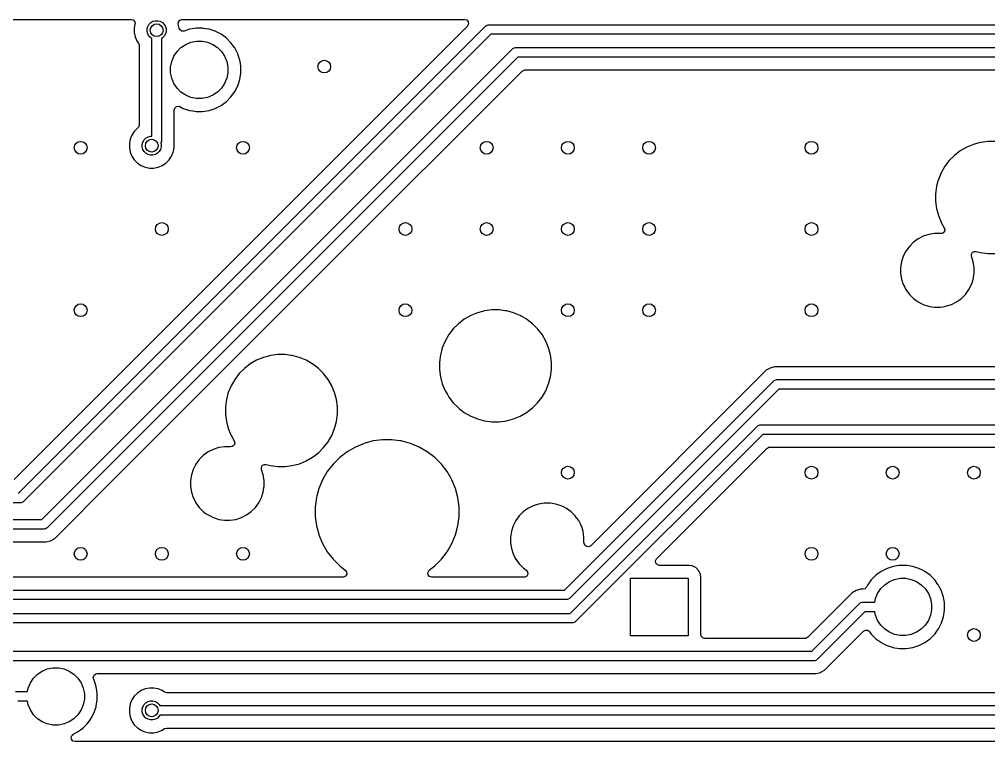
# Model space of a CAD drawing. Extents: x 2.6 to 14.2, y -9.4 to -3.8.
# Drawn here: x 6.308 to 7.501, y -7.462 to -6.572 of the extents above; entities that cross this region are included whole.
import ezdxf

# ---------------------------------------------------------------- set-up
doc = ezdxf.new("R2010")
doc.units = 0
doc.header["$MEASUREMENT"] = 0
doc.layers.add('BLACK', color=7, linetype='CONTINUOUS')

msp = doc.modelspace()

# ---------------------------------------------------------------- linework, layer by layer
at = {"layer": 'BLACK', "linetype": 'CONTINUOUS'}
for p, q in [((5.9816, -6.5724), (6.4453, -6.5724)), ((6.4453, -6.5724), (6.448, -6.5731)), ((6.448, -6.5731), (6.4498, -6.5752)), ((6.4498, -6.5752), (6.4502, -6.5779)), ((6.4696, -6.5763), (6.4722, -6.5747)), ((6.4722, -6.5747), (6.4752, -6.574)), ((6.4752, -6.574), (6.4783, -6.574)), ((6.4783, -6.574), (6.4813, -6.5747)), ((6.4813, -6.5747), (6.484, -6.5763)), ((6.5034, -6.5782), (6.5036, -6.5755)), ((6.5036, -6.5755), (6.5053, -6.5733)), ((6.5053, -6.5733), (6.5079, -6.5724)), ((6.5079, -6.5724), (6.5082, -6.5724)), ((6.5082, -6.5724), (6.856, -6.5724)), ((6.856, -6.5724), (6.8587, -6.5731)), ((6.8587, -6.5731), (6.8605, -6.5752)), ((6.8605, -6.5752), (6.8609, -6.5779)), ((6.8595, -6.5807), (6.3012, -7.1389)), ((6.3063, -7.1561), (6.8819, -6.5806)), ((6.4501, -6.5782), (6.4492, -6.5829)), ((6.4492, -6.5829), (6.4492, -6.5829)), ((6.4492, -6.5829), (6.4492, -6.5884)), ((6.4502, -6.5779), (6.4501, -6.5782)), ((6.4651, -6.5841), (6.4659, -6.5811)), ((6.4651, -6.5872), (6.4651, -6.5841)), ((6.4659, -6.5902), (6.4651, -6.5872)), ((6.4659, -6.5811), (6.4674, -6.5785)), ((6.4674, -6.5785), (6.4696, -6.5763)), ((6.484, -6.5763), (6.4861, -6.5785)), ((6.4861, -6.5785), (6.4877, -6.5811)), ((6.4877, -6.5811), (6.4885, -6.5841)), ((6.4885, -6.5872), (6.4877, -6.5902)), ((6.4885, -6.5841), (6.4885, -6.5872)), ((6.5044, -6.583), (6.5034, -6.5782)), ((6.5056, -6.5854), (6.5044, -6.583)), ((6.5079, -6.5868), (6.5056, -6.5854)), ((6.5107, -6.5867), (6.5079, -6.5868)), ((6.5173, -6.5845), (6.5107, -6.5867)), ((6.5233, -6.5836), (6.5173, -6.5845)), ((6.5173, -6.5845), (6.5173, -6.5845)), ((6.5253, -6.5833), (6.5233, -6.5836)), ((6.5333, -6.5833), (6.5253, -6.5833)), ((6.534, -6.5834), (6.5333, -6.5833)), ((6.5413, -6.5845), (6.534, -6.5834)), ((6.5489, -6.587), (6.5413, -6.5845)), ((6.5539, -6.5895), (6.5489, -6.587)), ((6.8597, -6.5804), (6.8595, -6.5807)), ((6.8609, -6.5779), (6.8597, -6.5804)), ((6.8819, -6.5806), (6.8828, -6.5799)), ((6.8828, -6.5799), (6.884, -6.5794)), ((6.884, -6.5794), (6.8849, -6.579)), ((6.8849, -6.579), (6.886, -6.5789)), ((6.886, -6.5789), (8.3321, -6.5789)), ((6.8885, -6.5907), (6.313, -7.1662)), ((6.4492, -6.5884), (6.4492, -6.5884)), ((6.4492, -6.5884), (6.4492, -6.5884)), ((6.4492, -6.5884), (6.4502, -6.5937)), ((6.4502, -6.5937), (6.4502, -6.5937)), ((6.4502, -6.5937), (6.4523, -6.5987)), ((6.4523, -6.5987), (6.4523, -6.5987)), ((6.4523, -6.5987), (6.4523, -6.5987)), ((6.4523, -6.5987), (6.4541, -6.6014)), ((6.4674, -6.5929), (6.4659, -6.5902)), ((6.4696, -6.595), (6.4674, -6.5929)), ((6.4709, -6.5958), (6.4696, -6.595)), ((6.4709, -6.7162), (6.4709, -6.5958)), ((6.484, -6.595), (6.4827, -6.5958)), ((6.4827, -6.5958), (6.4827, -6.7219)), ((6.4861, -6.5929), (6.484, -6.595)), ((6.4877, -6.5902), (6.4861, -6.5929)), ((6.519, -6.6006), (6.5258, -6.5992)), ((6.5258, -6.5992), (6.5328, -6.5992)), ((6.5328, -6.5992), (6.5396, -6.6006)), ((6.5561, -6.5907), (6.5539, -6.5895)), ((6.5627, -6.5954), (6.5561, -6.5907)), ((6.5561, -6.5907), (6.5561, -6.5907)), ((6.5561, -6.5907), (6.5561, -6.5907)), ((6.5683, -6.6011), (6.5627, -6.5954)), ((8.3297, -6.5907), (6.8885, -6.5907)), ((6.3355, -7.1883), (6.9151, -6.6087)), ((6.4541, -6.6014), (6.4543, -6.6016)), ((6.4543, -6.6016), (6.4551, -6.6043)), ((6.4551, -6.6043), (6.4551, -6.6043)), ((6.4551, -6.6043), (6.4551, -6.7026)), ((6.5019, -6.612), (6.5068, -6.6071)), ((6.5068, -6.6071), (6.5126, -6.6032)), ((6.5126, -6.6032), (6.519, -6.6006)), ((6.5396, -6.6006), (6.546, -6.6032)), ((6.546, -6.6032), (6.5518, -6.6071)), ((6.5518, -6.6071), (6.5567, -6.612)), ((6.5726, -6.6069), (6.5683, -6.6011)), ((6.5731, -6.6076), (6.5726, -6.6069)), ((6.5751, -6.6115), (6.5731, -6.6076)), ((6.5767, -6.6148), (6.5751, -6.6115)), ((6.9151, -6.6087), (6.916, -6.608)), ((6.916, -6.608), (6.9177, -6.6072)), ((6.9177, -6.6072), (6.9181, -6.6071)), ((6.9181, -6.6071), (6.9192, -6.607)), ((6.9192, -6.607), (8.2511, -6.607)), ((6.9217, -6.6188), (6.3421, -7.1983)), ((6.4954, -6.6242), (6.498, -6.6178)), ((6.498, -6.6178), (6.5019, -6.612)), ((6.5567, -6.612), (6.5605, -6.6178)), ((6.5605, -6.6178), (6.5632, -6.6242)), ((6.5776, -6.6175), (6.5767, -6.6148)), ((6.5767, -6.6148), (6.5767, -6.6148)), ((6.5767, -6.6148), (6.5767, -6.6148)), ((6.5792, -6.6225), (6.5776, -6.6175)), ((6.5799, -6.6264), (6.5792, -6.6225)), ((8.2511, -6.6188), (6.9217, -6.6188)), ((6.494, -6.631), (6.4954, -6.6242)), ((6.494, -6.638), (6.494, -6.631)), ((6.5632, -6.6242), (6.5646, -6.631)), ((6.5646, -6.631), (6.5646, -6.638)), ((6.5805, -6.6305), (6.5799, -6.6264)), ((6.5805, -6.6385), (6.5805, -6.6305)), ((6.9268, -6.636), (6.9292, -6.6347)), ((6.9292, -6.6347), (6.9302, -6.6346)), ((6.9302, -6.6346), (8.2425, -6.6346)), ((6.4954, -6.6448), (6.494, -6.638)), ((6.498, -6.6512), (6.4954, -6.6448)), ((6.5632, -6.6448), (6.5605, -6.6512)), ((6.5646, -6.638), (6.5632, -6.6448)), ((6.5767, -6.6541), (6.5792, -6.6465)), ((6.5792, -6.6465), (6.5805, -6.6385)), ((6.6848, -6.8779), (6.9268, -6.636)), ((6.5019, -6.657), (6.498, -6.6512)), ((6.5068, -6.6619), (6.5019, -6.657)), ((6.5567, -6.657), (6.5518, -6.6619)), ((6.5605, -6.6512), (6.5567, -6.657)), ((6.5731, -6.6613), (6.5767, -6.6541)), ((6.5126, -6.6657), (6.5068, -6.6619)), ((6.519, -6.6684), (6.5126, -6.6657)), ((6.5258, -6.6697), (6.519, -6.6684)), ((6.5328, -6.6697), (6.5258, -6.6697)), ((6.5396, -6.6684), (6.5328, -6.6697)), ((6.546, -6.6657), (6.5396, -6.6684)), ((6.5518, -6.6619), (6.546, -6.6657)), ((6.5627, -6.6735), (6.5683, -6.6678)), ((6.5683, -6.6678), (6.5711, -6.664)), ((6.5683, -6.6678), (6.5683, -6.6678)), ((6.5683, -6.6678), (6.5683, -6.6678)), ((6.5711, -6.664), (6.5731, -6.6613)), ((6.4984, -6.6842), (6.4992, -6.6816)), ((6.4992, -6.6816), (6.5013, -6.6797)), ((6.5013, -6.6797), (6.504, -6.6794)), ((6.504, -6.6794), (6.5055, -6.6798)), ((6.5055, -6.6798), (6.5075, -6.6808)), ((6.5075, -6.6808), (6.5096, -6.6819)), ((6.5096, -6.6819), (6.5096, -6.6819)), ((6.5096, -6.6819), (6.5096, -6.6819)), ((6.5096, -6.6819), (6.5124, -6.6828)), ((6.5124, -6.6828), (6.5173, -6.6844)), ((6.5413, -6.6844), (6.5489, -6.6819)), ((6.5489, -6.6819), (6.5561, -6.6783)), ((6.5561, -6.6783), (6.5611, -6.6747)), ((6.5611, -6.6747), (6.5627, -6.6735)), ((6.5627, -6.6735), (6.5627, -6.6735)), ((6.5627, -6.6735), (6.5627, -6.6735)), ((6.4984, -6.7247), (6.4984, -6.6842)), ((6.5173, -6.6844), (6.5213, -6.6851)), ((6.5213, -6.6851), (6.5253, -6.6857)), ((6.5253, -6.6857), (6.5253, -6.6857)), ((6.5253, -6.6857), (6.5333, -6.6857)), ((6.5333, -6.6857), (6.5413, -6.6844)), ((6.5333, -6.6857), (6.5333, -6.6857)), ((6.4532, -6.7064), (6.4493, -6.7103)), ((6.4533, -6.7063), (6.4532, -6.7064)), ((6.4543, -6.7052), (6.4533, -6.7063)), ((6.4551, -6.7026), (6.4543, -6.7052)), ((6.4463, -6.7148), (6.4442, -6.7198)), ((6.4493, -6.7103), (6.4463, -6.7148)), ((6.4463, -6.7148), (6.4463, -6.7148)), ((6.4493, -6.7103), (6.4493, -6.7103)), ((6.4614, -6.7207), (6.4636, -6.7185)), ((6.4636, -6.7185), (6.4662, -6.717)), ((6.4662, -6.717), (6.4692, -6.7162)), ((6.4692, -6.7162), (6.4709, -6.7162)), ((6.4442, -6.7198), (6.4432, -6.7252)), ((6.4432, -6.7252), (6.4432, -6.7252)), ((6.4432, -6.7252), (6.4432, -6.7306)), ((6.4432, -6.7306), (6.4432, -6.7306)), ((6.4432, -6.7306), (6.4432, -6.7306)), ((6.4432, -6.7306), (6.4442, -6.7359)), ((6.4442, -6.7198), (6.4442, -6.7198)), ((6.4591, -6.7263), (6.4599, -6.7234)), ((6.4591, -6.7294), (6.4591, -6.7263)), ((6.4599, -6.7324), (6.4591, -6.7294)), ((6.4599, -6.7234), (6.4614, -6.7207)), ((6.4825, -6.7294), (6.4817, -6.7324)), ((6.4825, -6.7232), (6.482, -6.7244)), ((6.482, -6.7244), (6.4825, -6.7263)), ((6.4826, -6.723), (6.4825, -6.7232)), ((6.4825, -6.7263), (6.4825, -6.7294)), ((6.4827, -6.7219), (6.4826, -6.723)), ((6.498, -6.7324), (6.4983, -6.7306)), ((6.4983, -6.7257), (6.4984, -6.725)), ((6.4983, -6.7306), (6.4983, -6.7257)), ((6.4984, -6.725), (6.4984, -6.7247)), ((6.4984, -6.725), (6.4984, -6.725)), ((7.4743, -6.7298), (7.4664, -6.7343)), ((7.4826, -6.7263), (7.4743, -6.7298)), ((7.4743, -6.7298), (7.4743, -6.7298)), ((7.4892, -6.7245), (7.4826, -6.7263)), ((7.4913, -6.724), (7.4892, -6.7245)), ((7.4918, -6.7239), (7.4913, -6.724)), ((7.5003, -6.7228), (7.4918, -6.7239)), ((7.5093, -6.7228), (7.5003, -6.7228)), ((7.5003, -6.7228), (7.5003, -6.7228)), ((6.4442, -6.7359), (6.4442, -6.7359)), ((6.4442, -6.7359), (6.4463, -6.7409)), ((6.4463, -6.7409), (6.4463, -6.7409)), ((6.4463, -6.7409), (6.4493, -6.7455)), ((6.4614, -6.7351), (6.4599, -6.7324)), ((6.4636, -6.7372), (6.4614, -6.7351)), ((6.4662, -6.7388), (6.4636, -6.7372)), ((6.4692, -6.7396), (6.4662, -6.7388)), ((6.4723, -6.7396), (6.4692, -6.7396)), ((6.4753, -6.7388), (6.4723, -6.7396)), ((6.478, -6.7372), (6.4753, -6.7388)), ((6.4801, -6.7351), (6.478, -6.7372)), ((6.4817, -6.7324), (6.4801, -6.7351)), ((6.4922, -6.7455), (6.4952, -6.7409)), ((6.4952, -6.7409), (6.4973, -6.7359)), ((6.4973, -6.7359), (6.498, -6.7324)), ((7.4593, -6.7398), (7.4529, -6.7462)), ((7.4664, -6.7343), (7.4593, -6.7398)), ((6.4493, -6.7455), (6.4493, -6.7455)), ((6.4493, -6.7455), (6.4532, -6.7493)), ((6.4532, -6.7493), (6.4532, -6.7493)), ((6.4532, -6.7493), (6.4577, -6.7523)), ((6.4577, -6.7523), (6.4577, -6.7523)), ((6.4577, -6.7523), (6.4625, -6.7543)), ((6.4625, -6.7543), (6.4627, -6.7544)), ((6.4627, -6.7544), (6.4627, -6.7544)), ((6.4627, -6.7544), (6.4627, -6.7544)), ((6.4627, -6.7544), (6.4681, -6.7554)), ((6.4735, -6.7554), (6.4781, -6.7545)), ((6.4781, -6.7545), (6.4788, -6.7544)), ((6.4788, -6.7544), (6.4827, -6.7528)), ((6.4827, -6.7528), (6.4838, -6.7523)), ((6.4838, -6.7523), (6.4883, -6.7493)), ((6.4838, -6.7523), (6.4838, -6.7523)), ((6.4838, -6.7523), (6.4838, -6.7523)), ((6.4883, -6.7493), (6.4922, -6.7455)), ((7.4474, -6.7533), (7.4429, -6.7612)), ((7.4529, -6.7462), (7.4474, -6.7533)), ((6.4681, -6.7554), (6.4681, -6.7554)), ((6.4681, -6.7554), (6.4735, -6.7554)), ((7.4429, -6.7612), (7.4394, -6.7695)), ((7.4429, -6.7612), (7.4429, -6.7612)), ((7.4371, -6.7782), (7.4359, -6.7872)), ((7.4377, -6.776), (7.4371, -6.7782)), ((7.4371, -6.7782), (7.4371, -6.7782)), ((7.4389, -6.7715), (7.4377, -6.776)), ((7.4394, -6.7695), (7.4389, -6.7715)), ((7.4359, -6.7872), (7.4359, -6.7962)), ((7.4359, -6.7962), (7.4367, -6.8024)), ((7.4367, -6.8024), (7.4371, -6.8052)), ((7.4371, -6.8052), (7.4394, -6.8138)), ((7.4394, -6.8138), (7.4394, -6.8139)), ((7.4394, -6.8139), (7.4429, -6.8222)), ((7.4429, -6.8222), (7.4429, -6.8222)), ((7.4429, -6.8222), (7.443, -6.8225)), ((7.443, -6.8225), (7.4467, -6.8289)), ((7.4276, -6.8373), (7.4208, -6.8395)), ((7.4346, -6.8362), (7.4276, -6.8373)), ((7.4418, -6.8362), (7.4346, -6.8362)), ((7.4346, -6.8362), (7.4346, -6.8362)), ((7.442, -6.8362), (7.4418, -6.8362)), ((7.4418, -6.8362), (7.4418, -6.8362)), ((7.4443, -6.8359), (7.442, -6.8362)), ((7.442, -6.8362), (7.442, -6.8362)), ((7.4465, -6.8342), (7.4443, -6.8359)), ((7.4474, -6.8316), (7.4465, -6.8342)), ((7.4467, -6.8289), (7.4474, -6.8316)), ((7.4087, -6.8469), (7.4037, -6.852)), ((7.4145, -6.8428), (7.4087, -6.8469)), ((7.4087, -6.8469), (7.4087, -6.8469)), ((7.4208, -6.8395), (7.4145, -6.8428)), ((7.4208, -6.8395), (7.4208, -6.8395)), ((7.3995, -6.8578), (7.3962, -6.8641)), ((7.4037, -6.852), (7.3995, -6.8578)), ((7.4037, -6.852), (7.4037, -6.852)), ((7.4802, -6.8615), (7.4816, -6.8592)), ((7.4802, -6.8643), (7.4802, -6.8615)), ((7.4816, -6.8592), (7.484, -6.858)), ((7.484, -6.858), (7.4861, -6.858)), ((7.4861, -6.858), (7.4913, -6.8594)), ((7.4913, -6.8594), (7.5003, -6.8606)), ((7.5003, -6.8606), (7.5003, -6.8606)), ((7.5003, -6.8606), (7.5093, -6.8606)), ((7.394, -6.8709), (7.3929, -6.8779)), ((7.3962, -6.8641), (7.394, -6.8709)), ((7.3962, -6.8641), (7.3962, -6.8641)), ((7.4805, -6.8651), (7.4802, -6.8643)), ((7.4824, -6.8709), (7.4805, -6.8651)), ((7.4835, -6.8779), (7.4824, -6.8709)), ((6.4225, -7.1403), (6.6848, -6.8779)), ((7.3929, -6.8779), (7.3929, -6.8851)), ((7.3929, -6.8851), (7.394, -6.8921)), ((7.4831, -6.8877), (7.4835, -6.8851)), ((7.4835, -6.8851), (7.4835, -6.8779)), ((7.394, -6.8921), (7.3962, -6.8989)), ((7.4802, -6.8989), (7.4817, -6.8942)), ((7.4817, -6.8942), (7.4824, -6.8921)), ((7.4824, -6.8921), (7.4831, -6.8877)), ((7.3962, -6.8989), (7.3962, -6.8989)), ((7.3962, -6.8989), (7.3976, -6.9015)), ((7.3976, -6.9015), (7.399, -6.9044)), ((7.399, -6.9044), (7.3995, -6.9052)), ((7.3995, -6.9052), (7.4037, -6.911)), ((7.4728, -6.911), (7.4769, -6.9052)), ((7.4769, -6.9052), (7.4802, -6.8989)), ((7.4802, -6.8989), (7.4802, -6.8989)), ((7.4037, -6.911), (7.4037, -6.911)), ((7.4037, -6.911), (7.4087, -6.916)), ((7.4087, -6.916), (7.4087, -6.916)), ((7.4087, -6.916), (7.4134, -6.9195)), ((7.4134, -6.9195), (7.4145, -6.9202)), ((7.4145, -6.9202), (7.4176, -6.9218)), ((7.4176, -6.9218), (7.4208, -6.9235)), ((7.4556, -6.9235), (7.4619, -6.9202)), ((7.4619, -6.9202), (7.4677, -6.916)), ((7.4677, -6.916), (7.4728, -6.911)), ((6.8718, -6.9336), (6.8635, -6.9371)), ((6.8781, -6.9319), (6.8718, -6.9336)), ((6.8805, -6.9313), (6.8781, -6.9319)), ((6.881, -6.9312), (6.8805, -6.9313)), ((6.8895, -6.9301), (6.881, -6.9312)), ((6.8985, -6.9301), (6.8895, -6.9301)), ((6.8895, -6.9301), (6.8895, -6.9301)), ((6.906, -6.9311), (6.8985, -6.9301)), ((6.8985, -6.9301), (6.8985, -6.9301)), ((6.9075, -6.9313), (6.906, -6.9311)), ((6.9149, -6.9333), (6.9075, -6.9313)), ((6.9162, -6.9336), (6.9149, -6.9333)), ((6.9245, -6.9371), (6.9162, -6.9336)), ((7.4208, -6.9235), (7.4208, -6.9235)), ((7.4208, -6.9235), (7.4217, -6.9238)), ((7.4217, -6.9238), (7.4276, -6.9257)), ((7.4276, -6.9257), (7.4309, -6.9262)), ((7.4309, -6.9262), (7.4346, -6.9268)), ((7.4346, -6.9268), (7.4346, -6.9268)), ((7.4346, -6.9268), (7.4418, -6.9268)), ((7.4418, -6.9268), (7.4452, -6.9263)), ((7.4452, -6.9263), (7.4488, -6.9257)), ((7.4488, -6.9257), (7.4556, -6.9235)), ((6.8556, -6.9416), (6.8485, -6.9471)), ((6.8635, -6.9371), (6.8556, -6.9416)), ((6.8635, -6.9371), (6.8635, -6.9371)), ((6.9257, -6.9377), (6.9245, -6.9371)), ((6.9245, -6.9371), (6.9245, -6.9371)), ((6.9318, -6.9413), (6.9257, -6.9377)), ((6.9324, -6.9416), (6.9318, -6.9413)), ((6.9395, -6.9471), (6.9324, -6.9416)), ((6.8421, -6.9535), (6.8366, -6.9606)), ((6.8485, -6.9471), (6.8421, -6.9535)), ((6.9459, -6.9535), (6.9395, -6.9471)), ((6.9395, -6.9471), (6.9395, -6.9471)), ((6.9462, -6.9538), (6.9459, -6.9535)), ((6.9459, -6.9535), (6.9459, -6.9535)), ((6.9459, -6.9535), (6.9459, -6.9535)), ((6.9514, -6.9606), (6.9462, -6.9538)), ((6.8321, -6.9685), (6.8286, -6.9768)), ((6.8366, -6.9606), (6.8321, -6.9685)), ((6.8321, -6.9685), (6.8321, -6.9685)), ((6.9559, -6.9685), (6.9514, -6.9606)), ((6.9514, -6.9606), (6.9514, -6.9606)), ((6.9514, -6.9606), (6.9514, -6.9606)), ((6.9571, -6.9713), (6.9559, -6.9685)), ((6.9559, -6.9685), (6.9559, -6.9685)), ((6.9559, -6.9685), (6.9559, -6.9685)), ((6.8276, -6.9805), (6.8263, -6.9855)), ((6.8286, -6.9768), (6.8276, -6.9805)), ((6.9594, -6.9768), (6.9571, -6.9713)), ((6.9617, -6.9855), (6.9594, -6.9768)), ((6.5999, -6.9921), (6.5921, -6.9967)), ((6.6082, -6.9887), (6.5999, -6.9921)), ((6.5999, -6.9921), (6.5999, -6.9921)), ((6.6133, -6.9873), (6.6082, -6.9887)), ((6.617, -6.9863), (6.6133, -6.9873)), ((6.6174, -6.9863), (6.617, -6.9863)), ((6.6259, -6.9852), (6.6174, -6.9863)), ((6.635, -6.9852), (6.6259, -6.9852)), ((6.6259, -6.9852), (6.6259, -6.9852)), ((6.6422, -6.9861), (6.635, -6.9852)), ((6.635, -6.9852), (6.635, -6.9852)), ((6.6439, -6.9863), (6.6422, -6.9861)), ((6.6524, -6.9886), (6.6439, -6.9863)), ((6.6526, -6.9887), (6.6524, -6.9886)), ((6.661, -6.9921), (6.6526, -6.9887)), ((6.665, -6.9945), (6.661, -6.9921)), ((6.661, -6.9921), (6.661, -6.9921)), ((6.8263, -6.9855), (6.8251, -6.9945)), ((6.8263, -6.9855), (6.8263, -6.9855)), ((6.8263, -6.9855), (6.8263, -6.9855)), ((6.9629, -6.9945), (6.9617, -6.9855)), ((6.5849, -7.0022), (6.5785, -7.0085)), ((6.5921, -6.9967), (6.5849, -7.0022)), ((6.6651, -6.9945), (6.665, -6.9945)), ((6.6684, -6.9964), (6.6651, -6.9945)), ((6.6688, -6.9967), (6.6684, -6.9964)), ((6.6708, -6.9982), (6.6688, -6.9967)), ((6.676, -7.0022), (6.6708, -6.9982)), ((6.6824, -7.0085), (6.676, -7.0022)), ((6.676, -7.0022), (6.676, -7.0022)), ((6.676, -7.0022), (6.676, -7.0022)), ((6.8251, -6.9945), (6.8251, -7.0035)), ((6.8251, -7.0035), (6.826, -7.0104)), ((6.9617, -7.0125), (6.9629, -7.0035)), ((6.9629, -7.0035), (6.9629, -6.9945)), ((7.2274, -7.0045), (7.0114, -7.2205)), ((7.2323, -7.0017), (7.2274, -7.0045)), ((7.2274, -7.0045), (7.2274, -7.0045)), ((7.2337, -7.0013), (7.2323, -7.0017)), ((7.2378, -7.0002), (7.2337, -7.0013)), ((7.5852, -7.0002), (7.2378, -7.0002)), ((6.573, -7.0157), (6.5685, -7.0235)), ((6.5785, -7.0085), (6.573, -7.0157)), ((6.6833, -7.0098), (6.6824, -7.0085)), ((6.6824, -7.0085), (6.6824, -7.0085)), ((6.6824, -7.0085), (6.6824, -7.0085)), ((6.6879, -7.0157), (6.6833, -7.0098)), ((6.6924, -7.0235), (6.6879, -7.0157)), ((6.6879, -7.0157), (6.6879, -7.0157)), ((6.6879, -7.0157), (6.6879, -7.0157)), ((6.826, -7.0104), (6.8263, -7.0125)), ((6.8263, -7.0125), (6.8281, -7.0194)), ((6.9594, -7.0212), (6.9617, -7.0125)), ((7.2365, -7.0177), (7.2374, -7.0169)), ((7.2374, -7.0169), (7.2392, -7.0162)), ((7.2392, -7.0162), (7.2395, -7.0161)), ((7.2395, -7.0161), (7.2407, -7.016)), ((7.2407, -7.016), (9.8886, -7.016)), ((6.5685, -7.0235), (6.565, -7.0319)), ((6.5685, -7.0235), (6.5685, -7.0235)), ((6.6926, -7.0241), (6.6924, -7.0235)), ((6.6924, -7.0235), (6.6924, -7.0235)), ((6.6924, -7.0235), (6.6924, -7.0235)), ((6.6958, -7.0319), (6.6926, -7.0241)), ((6.8281, -7.0194), (6.8286, -7.0212)), ((6.8286, -7.0212), (6.8321, -7.0296)), ((6.9559, -7.0296), (6.9594, -7.0212)), ((6.979, -7.2751), (7.2365, -7.0177)), ((7.2431, -7.0278), (6.9857, -7.2852)), ((9.8861, -7.0278), (7.2431, -7.0278)), ((6.5627, -7.0406), (6.5615, -7.0496)), ((6.5642, -7.0349), (6.5627, -7.0404)), ((6.5627, -7.0404), (6.5627, -7.0406)), ((6.5627, -7.0406), (6.5627, -7.0406)), ((6.565, -7.0319), (6.5642, -7.0349)), ((6.6982, -7.0406), (6.6958, -7.0319)), ((6.6994, -7.0496), (6.6982, -7.0406)), ((6.8321, -7.0296), (6.8321, -7.0296)), ((6.8321, -7.0296), (6.8324, -7.0301)), ((6.8324, -7.0301), (6.8349, -7.0345)), ((6.8349, -7.0345), (6.8366, -7.0374)), ((6.8366, -7.0374), (6.8421, -7.0445)), ((6.9459, -7.0445), (6.9514, -7.0374)), ((6.9514, -7.0374), (6.9559, -7.0296)), ((6.5615, -7.0496), (6.5615, -7.0586)), ((6.6994, -7.0586), (6.6994, -7.0496)), ((6.8421, -7.0445), (6.8421, -7.0445)), ((6.8421, -7.0445), (6.8485, -7.0509)), ((6.8485, -7.0509), (6.8485, -7.0509)), ((6.8485, -7.0509), (6.8485, -7.0509)), ((6.8485, -7.0509), (6.8494, -7.0516)), ((6.8494, -7.0516), (6.8556, -7.0564)), ((6.9324, -7.0564), (6.9395, -7.0509)), ((6.9395, -7.0509), (6.9459, -7.0445)), ((6.9395, -7.0509), (6.9395, -7.0509)), ((6.9395, -7.0509), (6.9395, -7.0509)), ((6.9459, -7.0445), (6.9459, -7.0445)), ((6.9459, -7.0445), (6.9459, -7.0445)), ((6.5615, -7.0586), (6.5623, -7.0646)), ((6.5623, -7.0646), (6.5627, -7.0676)), ((6.6982, -7.0676), (6.6994, -7.0586)), ((6.8556, -7.0564), (6.8556, -7.0564)), ((6.8556, -7.0564), (6.8556, -7.0564)), ((6.8556, -7.0564), (6.8635, -7.061)), ((6.8635, -7.061), (6.8635, -7.061)), ((6.8635, -7.061), (6.8635, -7.061)), ((6.8635, -7.061), (6.8671, -7.0624)), ((6.8671, -7.0624), (6.8718, -7.0644)), ((6.8718, -7.0644), (6.8805, -7.0667)), ((6.9075, -7.0667), (6.9162, -7.0644)), ((6.9162, -7.0644), (6.9245, -7.061)), ((6.9245, -7.061), (6.9324, -7.0564)), ((6.5627, -7.0676), (6.565, -7.076)), ((6.565, -7.076), (6.565, -7.0763)), ((6.565, -7.0763), (6.5685, -7.0846)), ((6.6924, -7.0846), (6.6958, -7.0763)), ((6.6958, -7.0763), (6.6982, -7.0676)), ((6.8805, -7.0667), (6.8895, -7.0679)), ((6.8895, -7.0679), (6.8895, -7.0679)), ((6.8895, -7.0679), (6.8985, -7.0679)), ((6.8985, -7.0679), (6.9075, -7.0667)), ((6.8985, -7.0679), (6.8985, -7.0679)), ((6.9861, -7.3038), (7.2166, -7.0733)), ((7.2166, -7.0733), (7.2175, -7.0726)), ((7.2175, -7.0726), (7.2188, -7.072)), ((7.2188, -7.072), (7.2196, -7.0717)), ((7.2196, -7.0717), (7.2208, -7.0716)), ((7.2208, -7.0716), (8.2499, -7.0716)), ((6.5685, -7.0846), (6.5685, -7.0846)), ((6.5685, -7.0846), (6.5693, -7.086)), ((6.5693, -7.086), (6.5724, -7.0913)), ((6.6879, -7.0924), (6.6924, -7.0846)), ((7.2232, -7.0834), (6.9927, -7.3139)), ((8.2499, -7.0834), (7.2232, -7.0834)), ((6.5532, -7.0997), (6.5464, -7.1019)), ((6.5603, -7.0986), (6.5532, -7.0997)), ((6.5674, -7.0986), (6.5603, -7.0986)), ((6.5603, -7.0986), (6.5603, -7.0986)), ((6.5676, -7.0986), (6.5674, -7.0986)), ((6.5674, -7.0986), (6.5674, -7.0986)), ((6.5699, -7.0983), (6.5676, -7.0986)), ((6.5676, -7.0986), (6.5676, -7.0986)), ((6.5721, -7.0966), (6.5699, -7.0983)), ((6.573, -7.094), (6.5721, -7.0966)), ((6.5724, -7.0913), (6.573, -7.094)), ((6.676, -7.106), (6.6824, -7.0996)), ((6.6824, -7.0996), (6.6879, -7.0924)), ((6.6824, -7.0996), (6.6824, -7.0996)), ((6.6824, -7.0996), (6.6824, -7.0996)), ((6.7215, -7.099), (6.7115, -7.1048)), ((6.7322, -7.0945), (6.7215, -7.099)), ((6.7215, -7.099), (6.7215, -7.099)), ((6.7391, -7.0927), (6.7322, -7.0945)), ((6.7322, -7.0945), (6.7322, -7.0945)), ((6.7435, -7.0915), (6.7391, -7.0927)), ((6.744, -7.0914), (6.7435, -7.0915)), ((6.755, -7.09), (6.744, -7.0914)), ((6.7666, -7.09), (6.755, -7.09)), ((6.755, -7.09), (6.755, -7.09)), ((6.7762, -7.0913), (6.7666, -7.09)), ((6.7666, -7.09), (6.7666, -7.09)), ((6.7781, -7.0915), (6.7762, -7.0913)), ((6.7893, -7.0945), (6.7781, -7.0915)), ((6.8001, -7.099), (6.7893, -7.0945)), ((6.7893, -7.0945), (6.7893, -7.0945)), ((6.7893, -7.0945), (6.7893, -7.0945)), ((6.8101, -7.1048), (6.8001, -7.099)), ((6.8001, -7.099), (6.8001, -7.099)), ((7.1572, -7.1717), (7.2283, -7.1006)), ((7.2283, -7.1006), (7.2307, -7.0993)), ((7.2307, -7.0993), (7.2318, -7.0992)), ((7.2318, -7.0992), (8.2414, -7.0992)), ((6.5343, -7.1093), (6.5293, -7.1144)), ((6.5401, -7.1051), (6.5343, -7.1093)), ((6.5343, -7.1093), (6.5343, -7.1093)), ((6.5464, -7.1019), (6.5401, -7.1051)), ((6.5464, -7.1019), (6.5464, -7.1019)), ((6.661, -7.116), (6.6688, -7.1115)), ((6.6688, -7.1115), (6.676, -7.106)), ((6.676, -7.106), (6.676, -7.106)), ((6.676, -7.106), (6.676, -7.106)), ((6.7022, -7.1118), (6.694, -7.1201)), ((6.7115, -7.1048), (6.7022, -7.1118)), ((6.7022, -7.1118), (6.7022, -7.1118)), ((6.8193, -7.1118), (6.8101, -7.1048)), ((6.8275, -7.1201), (6.8193, -7.1118)), ((6.8193, -7.1118), (6.8193, -7.1118)), ((6.5251, -7.1201), (6.5219, -7.1265)), ((6.5293, -7.1144), (6.5251, -7.1201)), ((6.5293, -7.1144), (6.5293, -7.1144)), ((6.6058, -7.1239), (6.6072, -7.1215)), ((6.6059, -7.1266), (6.6058, -7.1239)), ((6.6072, -7.1215), (6.6097, -7.1203)), ((6.6097, -7.1203), (6.6118, -7.1204)), ((6.6118, -7.1204), (6.617, -7.1218)), ((6.617, -7.1218), (6.6259, -7.123)), ((6.6259, -7.123), (6.6259, -7.123)), ((6.6259, -7.123), (6.635, -7.123)), ((6.635, -7.123), (6.6439, -7.1218)), ((6.635, -7.123), (6.635, -7.123)), ((6.6439, -7.1218), (6.6526, -7.1195)), ((6.6526, -7.1195), (6.661, -7.116)), ((6.694, -7.1201), (6.687, -7.1293)), ((6.694, -7.1201), (6.694, -7.1201)), ((6.8346, -7.1293), (6.8275, -7.1201)), ((6.8275, -7.1201), (6.8275, -7.1201)), ((6.5196, -7.1333), (6.5185, -7.1403)), ((6.5219, -7.1265), (6.5196, -7.1333)), ((6.5219, -7.1265), (6.5219, -7.1265)), ((6.608, -7.1333), (6.6059, -7.1266)), ((6.6091, -7.1403), (6.608, -7.1333)), ((6.687, -7.1293), (6.6812, -7.1393)), ((6.8394, -7.1376), (6.8346, -7.1293)), ((6.3513, -7.2115), (6.4225, -7.1403)), ((6.5185, -7.1403), (6.5185, -7.1474)), ((6.5185, -7.1474), (6.5196, -7.1545)), ((6.608, -7.1545), (6.6089, -7.1488)), ((6.6089, -7.1488), (6.6091, -7.1474)), ((6.6091, -7.1474), (6.6091, -7.1403)), ((6.6812, -7.1393), (6.6767, -7.1501)), ((6.6812, -7.1393), (6.6812, -7.1393)), ((6.8404, -7.1393), (6.8394, -7.1376)), ((6.8449, -7.1501), (6.8404, -7.1393)), ((6.5196, -7.1545), (6.5219, -7.1613)), ((6.6058, -7.1613), (6.608, -7.1545)), ((6.6742, -7.1594), (6.6737, -7.1613)), ((6.6767, -7.1501), (6.6742, -7.1594)), ((6.6767, -7.1501), (6.6767, -7.1501)), ((6.8479, -7.1613), (6.8449, -7.1501)), ((6.3088, -7.1679), (5.0638, -7.1679)), ((6.3099, -7.1678), (6.3088, -7.1679)), ((6.3108, -7.1675), (6.3099, -7.1678)), ((6.3121, -7.1669), (6.3108, -7.1675)), ((6.313, -7.1662), (6.3121, -7.1669)), ((6.5219, -7.1613), (6.5219, -7.1613)), ((6.5219, -7.1613), (6.5237, -7.1649)), ((6.5237, -7.1649), (6.5247, -7.1668)), ((6.5247, -7.1668), (6.5251, -7.1676)), ((6.5251, -7.1676), (6.5293, -7.1734)), ((6.5984, -7.1734), (6.6026, -7.1676)), ((6.6026, -7.1676), (6.6058, -7.1613)), ((6.6737, -7.1613), (6.6722, -7.1728)), ((6.6737, -7.1613), (6.6737, -7.1613)), ((6.8494, -7.1728), (6.8479, -7.1613)), ((6.9404, -7.1714), (6.934, -7.1746)), ((6.9471, -7.1692), (6.9404, -7.1714)), ((6.9404, -7.1714), (6.9404, -7.1714)), ((6.9542, -7.168), (6.9471, -7.1692)), ((6.9613, -7.168), (6.9542, -7.168)), ((6.9542, -7.168), (6.9542, -7.168)), ((6.9684, -7.1692), (6.9613, -7.168)), ((6.9613, -7.168), (6.9613, -7.168)), ((6.9751, -7.1714), (6.9684, -7.1692)), ((6.9787, -7.1732), (6.9751, -7.1714)), ((6.9751, -7.1714), (6.9751, -7.1714)), ((7.0926, -7.2364), (7.1572, -7.1717)), ((6.5293, -7.1734), (6.5293, -7.1734)), ((6.5293, -7.1734), (6.5343, -7.1784)), ((6.5343, -7.1784), (6.5343, -7.1784)), ((6.5343, -7.1784), (6.538, -7.1811)), ((6.538, -7.1811), (6.5401, -7.1826)), ((6.5401, -7.1826), (6.5434, -7.1843)), ((6.5434, -7.1843), (6.5464, -7.1859)), ((6.5812, -7.1859), (6.5876, -7.1826)), ((6.5876, -7.1826), (6.5933, -7.1784)), ((6.5933, -7.1784), (6.5984, -7.1734)), ((6.6722, -7.1728), (6.6722, -7.1844)), ((6.6722, -7.1844), (6.673, -7.1906)), ((6.8479, -7.1959), (6.8494, -7.1844)), ((6.8494, -7.1844), (6.8494, -7.1728)), ((6.9232, -7.1838), (6.919, -7.1896)), ((6.9282, -7.1788), (6.9232, -7.1838)), ((6.9232, -7.1838), (6.9232, -7.1838)), ((6.934, -7.1746), (6.9282, -7.1788)), ((6.9282, -7.1788), (6.9282, -7.1788)), ((6.9815, -7.1746), (6.9787, -7.1732)), ((6.9873, -7.1788), (6.9815, -7.1746)), ((6.9815, -7.1746), (6.9815, -7.1746)), ((6.9815, -7.1746), (6.9815, -7.1746)), ((6.9923, -7.1838), (6.9873, -7.1788)), ((6.9873, -7.1788), (6.9873, -7.1788)), ((6.994, -7.1861), (6.9923, -7.1838)), ((6.9923, -7.1838), (6.9923, -7.1838)), ((4.7103, -7.1883), (6.3355, -7.1883)), ((6.5464, -7.1859), (6.5464, -7.1859)), ((6.5464, -7.1859), (6.5479, -7.1863)), ((6.5479, -7.1863), (6.5532, -7.1881)), ((6.5532, -7.1881), (6.5565, -7.1886)), ((6.5565, -7.1886), (6.5603, -7.1892)), ((6.5603, -7.1892), (6.5603, -7.1892)), ((6.5603, -7.1892), (6.5674, -7.1892)), ((6.5674, -7.1892), (6.5708, -7.1886)), ((6.5708, -7.1886), (6.5744, -7.1881)), ((6.5744, -7.1881), (6.5812, -7.1859)), ((6.673, -7.1906), (6.6737, -7.1959)), ((6.6737, -7.1959), (6.6765, -7.2064)), ((6.8449, -7.2071), (6.8479, -7.1959)), ((6.9158, -7.1959), (6.9136, -7.2027)), ((6.919, -7.1896), (6.9158, -7.1959)), ((6.9158, -7.1959), (6.9158, -7.1959)), ((6.9965, -7.1896), (6.994, -7.1861)), ((6.9986, -7.1937), (6.9965, -7.1896)), ((6.9997, -7.1959), (6.9986, -7.1937)), ((6.9998, -7.1961), (6.9997, -7.1959)), ((6.9997, -7.1959), (6.9997, -7.1959)), ((7.0019, -7.2027), (6.9998, -7.1961)), ((6.338, -7.2001), (4.7103, -7.2001)), ((6.3391, -7.1999), (6.338, -7.2001)), ((6.34, -7.1996), (6.3391, -7.1999)), ((6.3412, -7.1991), (6.34, -7.1996)), ((6.3421, -7.1983), (6.3412, -7.1991)), ((6.6765, -7.2064), (6.6767, -7.2071)), ((6.6767, -7.2071), (6.6767, -7.2071)), ((6.6767, -7.2071), (6.6812, -7.2179)), ((6.8404, -7.2179), (6.8449, -7.2071)), ((6.9136, -7.2027), (6.9125, -7.2098)), ((7.002, -7.2034), (7.0019, -7.2027)), ((7.003, -7.2098), (7.002, -7.2034)), ((5.558, -7.2158), (6.3408, -7.2158)), ((6.3408, -7.2158), (6.3463, -7.2144)), ((6.3408, -7.2158), (6.3408, -7.2158)), ((6.3408, -7.2158), (6.3408, -7.2158)), ((6.3463, -7.2144), (6.3513, -7.2115)), ((6.6812, -7.2179), (6.6812, -7.2179)), ((6.6812, -7.2179), (6.687, -7.2279)), ((6.8346, -7.2279), (6.8404, -7.2179)), ((6.9125, -7.2098), (6.9125, -7.2169)), ((6.9125, -7.2169), (6.9136, -7.2239)), ((7.003, -7.217), (7.003, -7.2098)), ((7.0031, -7.2174), (7.003, -7.217)), ((7.004, -7.22), (7.0031, -7.2174)), ((7.0062, -7.2216), (7.004, -7.22)), ((7.0114, -7.2205), (7.009, -7.2218)), ((6.687, -7.2279), (6.694, -7.2372)), ((6.8275, -7.2372), (6.8346, -7.2279)), ((6.9136, -7.2239), (6.9158, -7.2307)), ((6.9158, -7.2307), (6.9158, -7.2307)), ((6.9158, -7.2307), (6.918, -7.235)), ((7.009, -7.2218), (7.0062, -7.2216)), ((6.694, -7.2372), (6.694, -7.2372)), ((6.694, -7.2372), (6.7022, -7.2454)), ((6.8193, -7.2454), (6.8275, -7.2372)), ((6.918, -7.235), (6.9189, -7.2369)), ((6.9189, -7.2369), (6.919, -7.2371)), ((6.919, -7.2371), (6.9232, -7.2428)), ((6.9232, -7.2428), (6.9232, -7.2428)), ((6.9232, -7.2428), (6.9282, -7.2479)), ((7.0912, -7.2391), (7.0923, -7.2366)), ((7.0916, -7.2418), (7.0912, -7.2391)), ((7.0934, -7.2439), (7.0916, -7.2418)), ((7.0923, -7.2366), (7.0926, -7.2364)), ((7.096, -7.2447), (7.0934, -7.2439)), ((6.7022, -7.2454), (6.7022, -7.2454)), ((6.7022, -7.2454), (6.7091, -7.2506)), ((6.7091, -7.2506), (6.7107, -7.2528)), ((6.7109, -7.2556), (6.7095, -7.258)), ((6.7107, -7.2528), (6.7109, -7.2556)), ((6.8106, -7.2538), (6.8118, -7.2513)), ((6.811, -7.2565), (6.8106, -7.2538)), ((6.8118, -7.2513), (6.8125, -7.2506)), ((6.8125, -7.2506), (6.8146, -7.249)), ((6.8146, -7.249), (6.8193, -7.2454)), ((6.9282, -7.2479), (6.9319, -7.2505)), ((6.9319, -7.2505), (6.9336, -7.2527)), ((6.9338, -7.2554), (6.9325, -7.2579)), ((6.9336, -7.2527), (6.9338, -7.2554)), ((7.1325, -7.2447), (7.096, -7.2447)), ((7.1362, -7.2453), (7.1325, -7.2447)), ((7.1325, -7.2447), (7.1325, -7.2447)), ((7.1375, -7.246), (7.1362, -7.2453)), ((7.1406, -7.2475), (7.1375, -7.246)), ((7.1442, -7.2511), (7.1406, -7.2475)), ((7.1406, -7.2475), (7.1406, -7.2475)), ((7.1406, -7.2475), (7.1406, -7.2475)), ((7.1464, -7.2555), (7.1442, -7.2511)), ((7.1442, -7.2511), (7.1442, -7.2511)), ((7.1442, -7.2511), (7.1442, -7.2511)), ((7.147, -7.2592), (7.1464, -7.2555)), ((7.369, -7.2521), (7.3625, -7.2568)), ((7.3762, -7.2484), (7.369, -7.2521)), ((7.3838, -7.246), (7.3762, -7.2484)), ((7.3908, -7.2448), (7.3838, -7.246)), ((7.3918, -7.2447), (7.3908, -7.2448)), ((7.3999, -7.2447), (7.3918, -7.2447)), ((7.4009, -7.2449), (7.3999, -7.2447)), ((7.4078, -7.246), (7.4009, -7.2449)), ((7.4155, -7.2484), (7.4078, -7.246)), ((7.4199, -7.2507), (7.4155, -7.2484)), ((7.4227, -7.2521), (7.4199, -7.2507)), ((7.4292, -7.2568), (7.4227, -7.2521)), ((7.4227, -7.2521), (7.4227, -7.2521)), ((7.4227, -7.2521), (7.4227, -7.2521)), ((6.7061, -7.2594), (5.5918, -7.2594)), ((6.7071, -7.2593), (6.7061, -7.2594)), ((6.7095, -7.258), (6.7071, -7.2593)), ((6.8128, -7.2586), (6.811, -7.2565)), ((6.8155, -7.2594), (6.8128, -7.2586)), ((6.929, -7.2594), (6.8155, -7.2594)), ((6.9301, -7.2592), (6.929, -7.2594)), ((6.9325, -7.2579), (6.9301, -7.2592)), ((7.0604, -7.3313), (7.0604, -7.2605)), ((7.0604, -7.2605), (7.1313, -7.2605)), ((7.1313, -7.2605), (7.1313, -7.3313)), ((7.147, -7.3298), (7.147, -7.2592)), ((7.147, -7.2592), (7.147, -7.2592)), ((7.3568, -7.2625), (7.352, -7.2691)), ((7.3625, -7.2568), (7.3568, -7.2625)), ((7.3734, -7.2685), (7.3791, -7.2646)), ((7.3791, -7.2646), (7.3855, -7.262)), ((7.3855, -7.262), (7.3924, -7.2606)), ((7.3924, -7.2606), (7.3993, -7.2606)), ((7.3993, -7.2606), (7.4061, -7.262)), ((7.4061, -7.262), (7.4125, -7.2646)), ((7.4125, -7.2646), (7.4183, -7.2685)), ((7.4349, -7.2625), (7.4292, -7.2568)), ((7.4389, -7.2681), (7.4349, -7.2625)), ((7.4396, -7.2691), (7.4389, -7.2681)), ((5.5832, -7.2751), (6.979, -7.2751)), ((7.3332, -7.2786), (7.2786, -7.3332)), ((7.3382, -7.2757), (7.3332, -7.2786)), ((7.3332, -7.2786), (7.3332, -7.2786)), ((7.34, -7.2752), (7.3382, -7.2757)), ((7.3437, -7.2742), (7.34, -7.2752)), ((7.3464, -7.2742), (7.3437, -7.2742)), ((7.3489, -7.2736), (7.3464, -7.2742)), ((7.3508, -7.2716), (7.3489, -7.2736)), ((7.352, -7.2691), (7.3508, -7.2716)), ((7.3619, -7.2856), (7.3646, -7.2792)), ((7.3646, -7.2792), (7.3684, -7.2734)), ((7.3684, -7.2734), (7.3734, -7.2685)), ((7.4183, -7.2685), (7.4232, -7.2734)), ((7.4232, -7.2734), (7.4271, -7.2792)), ((7.4271, -7.2792), (7.4297, -7.2856)), ((7.4414, -7.2725), (7.4396, -7.2691)), ((7.4433, -7.2762), (7.4414, -7.2725)), ((7.4445, -7.2801), (7.4433, -7.2762)), ((7.4433, -7.2762), (7.4433, -7.2762)), ((7.4433, -7.2762), (7.4433, -7.2762)), ((7.4458, -7.2839), (7.4445, -7.2801)), ((6.9815, -7.2869), (5.5808, -7.2869)), ((6.9826, -7.2868), (6.9815, -7.2869)), ((6.9837, -7.2864), (6.9826, -7.2868)), ((6.9848, -7.2859), (6.9837, -7.2864)), ((6.9857, -7.2852), (6.9848, -7.2859)), ((7.2837, -7.3504), (7.3424, -7.2917)), ((7.3424, -7.2917), (7.3433, -7.291)), ((7.3433, -7.291), (7.3445, -7.2905)), ((7.3445, -7.2905), (7.3454, -7.2901)), ((7.3454, -7.2901), (7.3466, -7.29)), ((7.3466, -7.29), (7.3611, -7.29)), ((7.3611, -7.29), (7.3619, -7.2856)), ((7.4297, -7.2856), (7.4311, -7.2924)), ((7.4468, -7.2903), (7.4458, -7.2839)), ((7.447, -7.2919), (7.4468, -7.2903)), ((7.447, -7.2999), (7.447, -7.2919)), ((4.7438, -7.3038), (6.9861, -7.3038)), ((7.349, -7.3018), (7.2903, -7.3605)), ((7.3611, -7.3018), (7.349, -7.3018)), ((7.3619, -7.3062), (7.3611, -7.3018)), ((7.4311, -7.2994), (7.4297, -7.3062)), ((7.4311, -7.2924), (7.4311, -7.2994)), ((7.4458, -7.3079), (7.447, -7.2999)), ((6.9885, -7.3156), (4.7405, -7.3156)), ((6.9897, -7.3155), (6.9885, -7.3156)), ((6.991, -7.315), (6.9897, -7.3155)), ((6.9918, -7.3147), (6.991, -7.315)), ((6.9927, -7.3139), (6.9918, -7.3147)), ((7.3646, -7.3126), (7.3619, -7.3062)), ((7.3684, -7.3184), (7.3646, -7.3126)), ((7.4271, -7.3126), (7.4232, -7.3184)), ((7.4297, -7.3062), (7.4271, -7.3126)), ((7.4396, -7.3227), (7.4433, -7.3156)), ((7.4433, -7.3156), (7.4458, -7.3079)), ((7.2994, -7.3737), (7.3473, -7.3258)), ((7.3473, -7.3258), (7.3497, -7.3245)), ((7.3497, -7.3245), (7.3525, -7.3247)), ((7.3525, -7.3247), (7.3547, -7.3263)), ((7.3547, -7.3263), (7.3547, -7.3264)), ((7.3547, -7.3264), (7.355, -7.3268)), ((7.355, -7.3268), (7.3568, -7.3293)), ((7.3734, -7.3233), (7.3684, -7.3184)), ((7.3791, -7.3271), (7.3734, -7.3233)), ((7.3855, -7.3298), (7.3791, -7.3271)), ((7.4125, -7.3271), (7.4061, -7.3298)), ((7.4183, -7.3233), (7.4125, -7.3271)), ((7.4232, -7.3184), (7.4183, -7.3233)), ((7.4349, -7.3293), (7.4374, -7.3257)), ((7.4374, -7.3257), (7.4396, -7.3227)), ((7.1313, -7.3313), (7.0604, -7.3313)), ((7.1475, -7.3318), (7.147, -7.3298)), ((7.1493, -7.3339), (7.1475, -7.3318)), ((7.1519, -7.3347), (7.1493, -7.3339)), ((7.2751, -7.3347), (7.1519, -7.3347)), ((7.2761, -7.3346), (7.2751, -7.3347)), ((7.2786, -7.3332), (7.2761, -7.3346)), ((7.3568, -7.3293), (7.3625, -7.335)), ((7.3625, -7.335), (7.3685, -7.3394)), ((7.3685, -7.3394), (7.369, -7.3397)), ((7.369, -7.3397), (7.3736, -7.342)), ((7.3924, -7.3312), (7.3855, -7.3298)), ((7.3993, -7.3312), (7.3924, -7.3312)), ((7.4061, -7.3298), (7.3993, -7.3312)), ((7.4155, -7.3433), (7.4227, -7.3397)), ((7.4227, -7.3397), (7.4274, -7.3363)), ((7.4274, -7.3363), (7.4292, -7.335)), ((7.4292, -7.335), (7.4349, -7.3293)), ((7.4292, -7.335), (7.4292, -7.335)), ((7.4292, -7.335), (7.4292, -7.335)), ((7.4349, -7.3293), (7.4349, -7.3293)), ((7.4349, -7.3293), (7.4349, -7.3293)), ((4.5283, -7.3504), (7.2837, -7.3504)), ((7.3736, -7.342), (7.3762, -7.3433)), ((7.3762, -7.3433), (7.3762, -7.3433)), ((7.3762, -7.3433), (7.3762, -7.3433)), ((7.3762, -7.3433), (7.3789, -7.3442)), ((7.3789, -7.3442), (7.3838, -7.3458)), ((7.3838, -7.3458), (7.3853, -7.3461)), ((7.3853, -7.3461), (7.3918, -7.3471)), ((7.3918, -7.3471), (7.3918, -7.3471)), ((7.3918, -7.3471), (7.3999, -7.3471)), ((7.3999, -7.3471), (7.4078, -7.3458)), ((7.3999, -7.3471), (7.3999, -7.3471)), ((7.4078, -7.3458), (7.4155, -7.3433)), ((7.2861, -7.3623), (4.5259, -7.3623)), ((7.2873, -7.3621), (7.2861, -7.3623)), ((7.2884, -7.3617), (7.2873, -7.3621)), ((7.2894, -7.3613), (7.2884, -7.3617)), ((7.2903, -7.3605), (7.2894, -7.3613)), ((6.33, -7.3787), (6.3358, -7.3749)), ((6.3358, -7.3749), (6.3422, -7.3722)), ((6.3422, -7.3722), (6.3491, -7.3709)), ((6.3491, -7.3709), (6.356, -7.3709)), ((6.356, -7.3709), (6.3628, -7.3722)), ((6.3628, -7.3722), (6.3692, -7.3749)), ((6.3692, -7.3749), (6.375, -7.3787)), ((7.2948, -7.3764), (7.2994, -7.3737)), ((6.3213, -7.3894), (6.3251, -7.3837)), ((6.3251, -7.3837), (6.33, -7.3787)), ((6.375, -7.3787), (6.3799, -7.3837)), ((6.3799, -7.3837), (6.3838, -7.3894)), ((6.3988, -7.3824), (6.3998, -7.3799)), ((6.3993, -7.3851), (6.3988, -7.3824)), ((6.4, -7.3865), (6.3993, -7.3851)), ((6.3998, -7.3799), (6.4021, -7.3783)), ((6.4011, -7.3898), (6.4, -7.3865)), ((6.4, -7.3865), (6.4, -7.3865)), ((6.4, -7.3865), (6.4, -7.3865)), ((6.4021, -7.3783), (6.4036, -7.378)), ((6.4036, -7.378), (7.289, -7.378)), ((7.289, -7.378), (7.2945, -7.3765)), ((7.289, -7.378), (7.289, -7.378)), ((7.289, -7.378), (7.289, -7.378)), ((7.2945, -7.3765), (7.2948, -7.3764)), ((6.3177, -7.4002), (6.3186, -7.3958)), ((6.3186, -7.3958), (6.3213, -7.3894)), ((6.3838, -7.3894), (6.3864, -7.3958)), ((6.3864, -7.3958), (6.3878, -7.4027)), ((6.4025, -7.3941), (6.4011, -7.3898)), ((6.4028, -7.3962), (6.4025, -7.3941)), ((6.4037, -7.4021), (6.4028, -7.3962)), ((6.4577, -7.3989), (6.4532, -7.4019)), ((6.4627, -7.3968), (6.4577, -7.3989)), ((6.4577, -7.3989), (6.4577, -7.3989)), ((6.4681, -7.3958), (6.4627, -7.3968)), ((6.4627, -7.3968), (6.4627, -7.3968)), ((6.4735, -7.3958), (6.4681, -7.3958)), ((6.4681, -7.3958), (6.4681, -7.3958)), ((6.4788, -7.3968), (6.4735, -7.3958)), ((6.4735, -7.3958), (6.4735, -7.3958)), ((6.4838, -7.3989), (6.4788, -7.3968)), ((6.4788, -7.3968), (6.4788, -7.3968)), ((6.4867, -7.4008), (6.4838, -7.3989)), ((6.4838, -7.3989), (6.4838, -7.3989)), ((6.3032, -7.4002), (6.3177, -7.4002)), ((6.3878, -7.4096), (6.3864, -7.4164)), ((6.3878, -7.4027), (6.3878, -7.4096)), ((6.4025, -7.4181), (6.4037, -7.4102)), ((6.4037, -7.4102), (6.4037, -7.4021)), ((6.4463, -7.4103), (6.4442, -7.4153)), ((6.4493, -7.4058), (6.4463, -7.4103)), ((6.4463, -7.4103), (6.4463, -7.4103)), ((6.4532, -7.4019), (6.4493, -7.4058)), ((6.4493, -7.4058), (6.4493, -7.4058)), ((6.4532, -7.4019), (6.4532, -7.4019)), ((6.4868, -7.4009), (6.4867, -7.4008)), ((6.4895, -7.4017), (6.4868, -7.4009)), ((8.9452, -7.4017), (6.4895, -7.4017)), ((6.3177, -7.412), (6.3057, -7.412)), ((6.3186, -7.4164), (6.3177, -7.412)), ((6.3213, -7.4228), (6.3186, -7.4164)), ((6.3251, -7.4286), (6.3213, -7.4228)), ((6.3838, -7.4228), (6.3799, -7.4286)), ((6.3864, -7.4164), (6.3838, -7.4228)), ((6.4, -7.4258), (6.4015, -7.421)), ((6.4015, -7.421), (6.4022, -7.4189)), ((6.4022, -7.4189), (6.4025, -7.4181)), ((6.4022, -7.4189), (6.4022, -7.4189)), ((6.4025, -7.4181), (6.4025, -7.4181)), ((6.4025, -7.4181), (6.4025, -7.4181)), ((6.4442, -7.4153), (6.4432, -7.4206)), ((6.4432, -7.4206), (6.4432, -7.4206)), ((6.4432, -7.4206), (6.4432, -7.4261)), ((6.4442, -7.4153), (6.4442, -7.4153)), ((6.4591, -7.4218), (6.4599, -7.4188)), ((6.4591, -7.4249), (6.4591, -7.4218)), ((6.4599, -7.4188), (6.4614, -7.4161)), ((6.4614, -7.4161), (6.4636, -7.414)), ((6.4636, -7.414), (6.4662, -7.4124)), ((6.4662, -7.4124), (6.4692, -7.4116)), ((6.4692, -7.4116), (6.4723, -7.4116)), ((6.4723, -7.4116), (6.4753, -7.4124)), ((6.4753, -7.4124), (6.478, -7.414)), ((6.478, -7.414), (6.4801, -7.4161)), ((6.4801, -7.4161), (6.4809, -7.4174)), ((6.4809, -7.4174), (8.9538, -7.4174)), ((6.33, -7.4335), (6.3251, -7.4286)), ((6.3358, -7.4374), (6.33, -7.4335)), ((6.375, -7.4335), (6.3692, -7.4374)), ((6.3799, -7.4286), (6.375, -7.4335)), ((6.3916, -7.4395), (6.3948, -7.4351)), ((6.3948, -7.4351), (6.3963, -7.433)), ((6.3963, -7.433), (6.3998, -7.4261)), ((6.3998, -7.4261), (6.4, -7.4258)), ((6.4432, -7.4261), (6.4432, -7.4261)), ((6.4432, -7.4261), (6.4432, -7.4261)), ((6.4432, -7.4261), (6.4442, -7.4314)), ((6.4442, -7.4314), (6.4442, -7.4314)), ((6.4442, -7.4314), (6.4463, -7.4364)), ((6.4599, -7.4279), (6.4591, -7.4249)), ((6.4614, -7.4305), (6.4599, -7.4279)), ((6.4636, -7.4327), (6.4614, -7.4305)), ((6.4662, -7.4343), (6.4636, -7.4327)), ((6.4692, -7.435), (6.4662, -7.4343)), ((6.4723, -7.435), (6.4692, -7.435)), ((6.4753, -7.4343), (6.4723, -7.435)), ((6.478, -7.4327), (6.4753, -7.4343)), ((6.4801, -7.4305), (6.478, -7.4327)), ((6.4809, -7.4292), (6.4801, -7.4305)), ((8.9562, -7.4292), (6.4809, -7.4292)), ((6.3422, -7.44), (6.3358, -7.4374)), ((6.3491, -7.4414), (6.3422, -7.44)), ((6.356, -7.4414), (6.3491, -7.4414)), ((6.3628, -7.44), (6.356, -7.4414)), ((6.3692, -7.4374), (6.3628, -7.44)), ((6.383, -7.4473), (6.3859, -7.4452)), ((6.3859, -7.4452), (6.3916, -7.4395)), ((6.3859, -7.4452), (6.3859, -7.4452)), ((6.3859, -7.4452), (6.3859, -7.4452)), ((6.3916, -7.4395), (6.3916, -7.4395)), ((6.3916, -7.4395), (6.3916, -7.4395)), ((6.4463, -7.4364), (6.4463, -7.4364)), ((6.4463, -7.4364), (6.4493, -7.4409)), ((6.4493, -7.4409), (6.4493, -7.4409)), ((6.4493, -7.4409), (6.4532, -7.4448)), ((6.4532, -7.4448), (6.4532, -7.4448)), ((6.4532, -7.4448), (6.4577, -7.4478)), ((6.4838, -7.4478), (6.4867, -7.4458)), ((6.4867, -7.4458), (6.4894, -7.445)), ((6.4894, -7.445), (6.4895, -7.445)), ((6.4895, -7.445), (8.9591, -7.445)), ((6.3716, -7.4562), (6.3728, -7.4537)), ((6.372, -7.4589), (6.3716, -7.4562)), ((6.3738, -7.461), (6.372, -7.4589)), ((6.3728, -7.4537), (6.3743, -7.4525)), ((6.3743, -7.4525), (6.375, -7.4521)), ((6.375, -7.4521), (6.3794, -7.4499)), ((6.3794, -7.4499), (6.383, -7.4473)), ((6.4577, -7.4478), (6.4577, -7.4478)), ((6.4577, -7.4478), (6.4612, -7.4492)), ((6.4612, -7.4492), (6.4627, -7.4499)), ((6.4627, -7.4499), (6.4627, -7.4499)), ((6.4627, -7.4499), (6.4627, -7.4499)), ((6.4627, -7.4499), (6.4681, -7.4509)), ((6.4681, -7.4509), (6.4681, -7.4509)), ((6.4681, -7.4509), (6.4735, -7.4509)), ((6.4735, -7.4509), (6.4785, -7.4499)), ((6.4785, -7.4499), (6.4788, -7.4499)), ((6.4788, -7.4499), (6.4838, -7.4478)), ((6.3765, -7.4618), (6.3738, -7.461)), ((10.1212, -7.4618), (6.3765, -7.4618))]:
    msp.add_line(p, q, dxfattribs=at)
at = {"layer": 'BLACK'}
for centre in [(6.4768, -6.5857), (6.6832, -6.6305), (6.3832, -6.7305), (6.4708, -6.7279), (6.5832, -6.7305), (6.8832, -6.7305), (6.9832, -6.7305), (7.0832, -6.7305), (7.2832, -6.7305), (6.4832, -6.8305), (6.7832, -6.8305), (6.8832, -6.8305), (6.9832, -6.8305), (7.0832, -6.8305), (7.2832, -6.8305), (6.3832, -6.9305), (6.7832, -6.9305), (6.9832, -6.9305), (7.0832, -6.9305), (7.2832, -6.9305), (6.9832, -7.1305), (7.2832, -7.1305), (7.3832, -7.1305), (7.4832, -7.1305), (6.3832, -7.2305), (6.4832, -7.2305), (6.5832, -7.2305), (7.2832, -7.2305), (7.3832, -7.2305), (7.4832, -7.3305), (6.4708, -7.4233)]:
    msp.add_circle(centre, 0.00787, dxfattribs=at)

doc.saveas('drawing.dxf')
